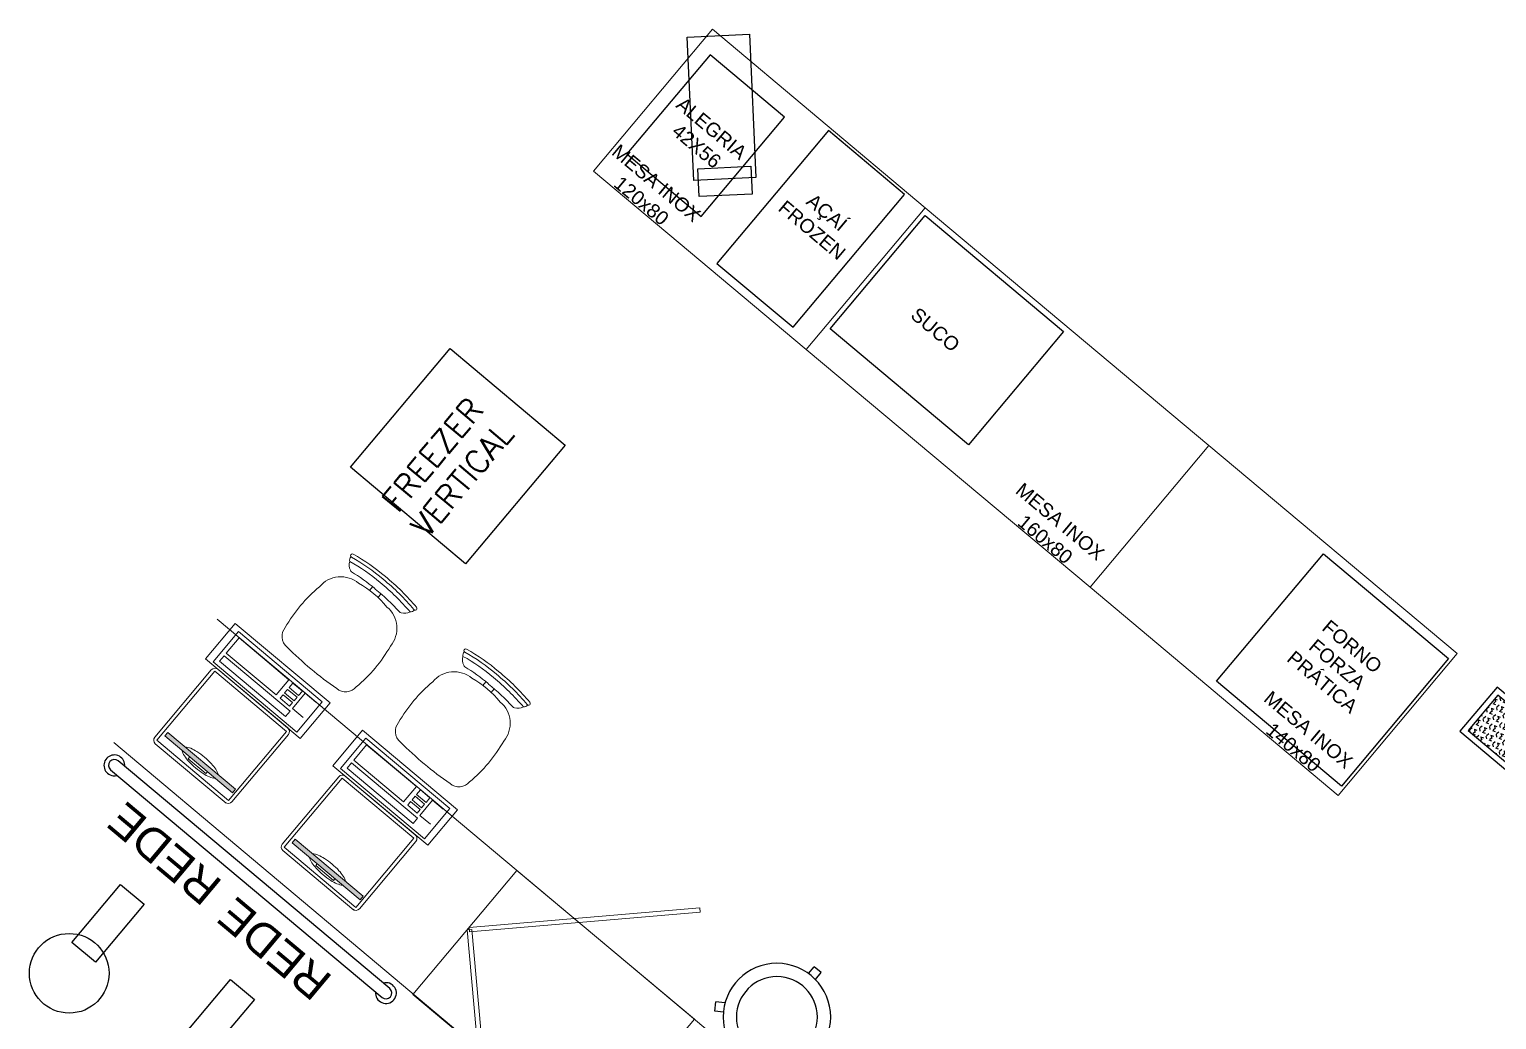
# Model space of a CAD drawing. Header units: metres. Extents: x 822482 to 822767, y 9662202 to 9662512.
# Drawn here: x 822639.89 to 822646.23, y 9662445.95 to 9662450.23 of the extents above; entities that cross this region are included whole.
import ezdxf

# ---------------------------------------------------------------- set-up
doc = ezdxf.new("R2010")
doc.units = ezdxf.units.M
doc.layers.add('_LAYOUT - JK', color=250, linetype='Continuous')
doc.layers.add('ARQ_NE_EQUIPAMENTOS', color=7, linetype='Continuous')
for name, color, linetype, true_color in [('ARQ_NE_COTAS', 7, 'Continuous', 0x000000), ('ARQ_NE_GRELHAS', 7, 'Continuous', 0x0032c7), ('ARQ_NE_TEXTO', 7, 'Continuous', 0x000000)]:
    doc.layers.add(name, color=color, linetype=linetype, true_color=true_color)
doc.layers.add('ARQ_NE_INOX', color=7, linetype='Continuous', lineweight=0, true_color=0x0032c7)
doc.layers.add('ARQ_NE_MOBILIÁRIOS', color=251, linetype='Continuous', lineweight=0)
doc.styles.add('Arial', font='arial.ttf', dxfattribs={"height": 0.6})
doc.styles.add('ROMANS', font='romans', dxfattribs={"height": 0.2})
doc.styles.get("Standard").update_dxf_attribs({"font": 'arial.ttf'})

# ---------------------------------------------------------------- blocks, each defined once
blk = doc.blocks.new('20006_ARQ_1400_3PV$0$CADEIRA')
for p, q in [((-1114.172437751443, -321.1704147977658), (-1114.172440958361, -321.1498470139795)), ((-1114.125248301595, -321.1704504772244), (-1114.125251515223, -321.1498396562267))]:
    blk.add_line(p, q)
blk.add_lwpolyline([(-1114.228847255792, -321.1433141445738, -0.4142135623730951), (-1114.348865964669, -321.0233328563681, -0.0896111827576577), (-1114.348901826145, -320.7933328591638, -0.4142135623730951), (-1114.288911182043, -320.7333235047254, -0.0462596088876747), (-1114.008911185446, -320.7332798472757, -0.4142135623730951), (-1113.948901831008, -320.7932704913786, -0.0896111827576576), (-1113.948865969531, -321.0232704885828, -0.4142135623730951), (-1114.068847257737, -321.1432891974598, -0.0885656933661097)], format="xyb", close=True)
for points in [[(-1113.970190344787, -321.209534629561, 0.2717338992802973), (-1113.978594786131, -321.1909499159587, -0.0533371940502941), (-1114.138110859491, -321.2053604127098, -0.0476950756939342), (-1114.319084860543, -321.191003004989, 0.2717338992802956), (-1114.327483506041, -321.2095903385196)], [(-1113.978594786131, -321.1909499159587, 0.1896094860855204), (-1114.005605701205, -321.1637018174922, 0.221082449425433), (-1114.013710675244, -321.1613791965019, -0.0447624740529923), (-1114.137308843125, -321.1703975166394), (-1114.140377220547, -321.170397995059, -0.0385544797295055), (-1114.283978194438, -321.161421336469, 0.2210824494254382), (-1114.2920824438, -321.1637464847927, 0.1896094860855236), (-1114.319084860543, -321.191003004989)], [(-1114.138592337149, -321.2246203541787, 0.0532778002200563), (-1113.972907508382, -321.2096693532107, -1.041839177709779), (-1113.970063032515, -321.2243971825498, -0.0532497309402663), (-1114.138832238985, -321.2396184356264, -0.0476464754443579), (-1114.327606183584, -321.2244529304866, -1.041839177709779), (-1114.324766300566, -321.2097242148454, 0.047578395912835), (-1114.139076817794, -321.2246204297187)]]:
    blk.add_lwpolyline(points, format="xyb")
blk = doc.blocks.new('20006_ARQ_1400_3PV$0$IC-001')
at = {"color": 0}
for p, q in [((0.1972771088694572, 0.3871580313389131), (0.1972771088694572, 0.425386268303555)), ((0.1972771088694572, 0.425386268303555), (0.2372771088703303, 0.425386268303555)), ((0.2372771088703303, 0.3871580313389131), (0.2372771088703303, 0.425386268303555)), ((0.01070662411802914, 0.05491396501747658), (-0.02197742227144772, 0.03342144386988366)), ((0, 0), (-0.02197742227144772, 0.03342144386988366)), ((0.03099807920079911, 0.02038385531341191), (0, 0)), ((0.4117094655011897, 0.0231953350630647), (0.4427075447019888, 0.00281147974965279)), ((0.4320009205766837, 0.05772544476712937), (0.4646849669734365, 0.03623292361953645)), ((0.4427075447019888, 0.00281147974965279), (0.4646849669734365, 0.03623292361953645))]:
    blk.add_line(p, q, dxfattribs=at)
for radius in [0.2324999999999962, 0.1749999999999985]:
    blk.add_circle((0.2203680179591174, 0.1552737225902092), radius, dxfattribs=at)
blk = doc.blocks.new('PDV LANCHONETE')
at = {"transparency": 33554687}
h = blk.add_hatch(color=256, dxfattribs=at)
h.dxf.hatch_style = 1
h.paths.add_polyline_path([(238.2555389471872, 276.9743936882135), (238.2555389471872, 277.3568859241625), (238.2757881707785, 277.3568859241625), (238.2757881707785, 276.9743936882135)])
for p, q in [((237.7447694445692, 277.320584911584, -9.921950615942507), (237.7447694445692, 277.3809587469769, -9.921950615942507)), ((237.8302990447083, 277.3809587469769, -9.921950615942507), (237.8302990447083, 277.320584911584, -9.921950615942507)), ((237.7447694445692, 277.320584911584, -9.921950615942507), (237.8302990447083, 277.320584911584, -9.921950615942507)), ((237.7447694445692, 277.2519860101421, -9.921950615942507), (237.7447694445692, 277.3054914527348, -9.921950615942507)), ((237.7447694445692, 277.3054914527348, -9.921950615942507), (237.769925209319, 277.3054914527348, -9.921950615942507)), ((237.769925209319, 277.3054914527348, -9.921950615942507), (237.769925209319, 277.2519860101421, -9.921950615942507)), ((237.779987515216, 277.3054914527348, -9.921950615942507), (237.779987515216, 277.2519860101421, -9.921950615942507)), ((237.779987515216, 277.3054914527348, -9.921950615942507), (237.80011212701, 277.3054914527348, -9.921950615942507)), ((237.80011212701, 277.3054914527348, -9.921950615942507), (237.80011212701, 277.2519860101421, -9.921950615942507)), ((237.8101744329143, 277.3054914527348, -9.921950615942507), (237.8101744329143, 277.2519860101421, -9.921950615942507)), ((237.8101744329143, 277.3054914527348, -9.921950615942507), (237.8302990447083, 277.3054914527348, -9.921950615942507)), ((237.8302990447083, 277.3054914527348, -9.921950615942507), (237.8302990447083, 277.2519860101421, -9.921950615942507)), ((237.8453925035538, 277.320584911584, -9.921950615942507), (237.8453925035538, 276.9482795933292, -9.921950615942507)), ((237.8453925035538, 277.320584911584, -9.921950615942507), (237.8755794212521, 277.320584911584, -9.921950615942507)), ((237.8755794212521, 277.320584911584, -9.921950615942507), (237.8755794212521, 276.9482795933292, -9.921950615942507)), ((237.7447694445692, 277.2519860101421, -9.921950615942507), (237.769925209319, 277.2519860101421, -9.921950615942507)), ((237.7447694445692, 276.9482795933292, -9.921950615942507), (237.7447694445692, 277.2293458218702, -9.921950615942507)), ((237.7447694445692, 277.2293458218702, -9.921950615942507), (237.8302990447083, 277.2293458218702, -9.921950615942507)), ((237.779987515216, 277.2519860101421, -9.921950615942507), (237.80011212701, 277.2519860101421, -9.921950615942507)), ((237.8101744329143, 277.2519860101421, -9.921950615942507), (237.8302990447083, 277.2519860101421, -9.921950615942507)), ((237.8302990447083, 277.2293458218702, -9.921950615942507), (237.8302990447083, 276.9482795933292, -9.921950615942507)), ((237.8302990447083, 276.9482795933292, -9.921950615942507), (237.7447694445692, 276.9482795933292, -9.921950615942507)), ((237.8755794212521, 276.9482795933292, -9.921950615942507), (237.8453925035538, 276.9482795933292, -9.921950615942507))]:
    blk.add_line(p, q, dxfattribs=at)
for points in [[(237.7071952109073, 277.4299951557842), (237.7071952109073, 276.8947429747606), (237.9074162585858, 276.8947429747606), (237.9074162585858, 277.4299951557842)], [(237.7246448327752, 276.9281549815315), (237.7246448327752, 277.4010833587746), (237.8957040330534, 277.4010833587746), (237.8957040330534, 276.9281549815315)], [(237.9224162585852, 277.3648690652699), (238.3124162585864, 277.36486906527), (238.3124162585864, 276.9598690652693), (237.9224162585852, 276.9598690652693)], [(238.2555389471872, 276.9743936882135), (238.2555389471872, 277.3568859241625), (238.2757881707785, 277.3568859241625), (238.2757881707785, 276.9743936882135)]]:
    blk.add_lwpolyline(points, close=True, dxfattribs=at)
for points in [[(238.3274162585858, 277.3648690652699), (238.3274162585858, 276.9648690652704, -0.414213562373095), (238.307416258589, 276.9448690652699), (237.9274162585844, 276.9448690652699, -0.414213562373095), (237.9074162585858, 276.9648690652704), (237.9074162585858, 277.3598690652744, -0.4142135623198182), (237.9274162585826, 277.379869065273), (238.307416258589, 277.379869065273, -0.414213562319818), (238.3274162585858, 277.3598690652762)], [(238.2555389471872, 277.2595203758813, 0.0785878611288975), (238.2443622417031, 277.2363504843072, 0.0421401755614559), (238.2380898873871, 277.206685274725, 0.0310446168804816), (238.2355389471832, 277.165639806188, 0.0310446168804331), (238.2380898873871, 277.1245943376509, 0.042140175561374), (238.2443622417031, 277.0949291280688, 0.0785878611287925), (238.2555389471872, 277.0717592364947, 0.2399524851705452)], [(238.2757881707785, 277.0717592364947, 0.0785878611289126), (238.2869648762626, 277.0949291280688, 0.0421401755613748), (238.2932372305713, 277.1245943376509, 0.0310446168804331), (238.2957881707825, 277.165639806188, 0.0310446168804707), (238.2932372305713, 277.206685274725, 0.0421401755614755), (238.2869648762626, 277.2363504843072, 0.0785878611289126), (238.2757881707785, 277.2595203758813, 0.2399524851710427)]]:
    blk.add_lwpolyline(points, format="xyb", dxfattribs=at)
blk.add_lwpolyline([(238.2757881707785, 277.2156398061873), (238.2857881707805, 277.2156398061873), (238.2857881707805, 277.1156398061887), (238.2757881707785, 277.1156398061887)], dxfattribs=at)
blk = doc.blocks.new('FREEZER REFRIGERADO VERTICAL 80X70')
at = {"transparency": 33554687}
blk.add_lwpolyline([(235.2875266815732, 277.6510767301927), (235.9575266815732, 277.6510767301927), (235.9575266815732, 277.0010767301926), (235.2875266815732, 277.0010767301926)], close=True, dxfattribs=at)
blk = doc.blocks.new('GRELHAS')
at = {"layer": 'ARQ_NE_GRELHAS', "transparency": 33554687}
h = blk.add_hatch(dxfattribs=at)
h.set_pattern_fill('HEX', color=256, scale=0.003999999999999995, angle=180, style=0)
h.set_pattern_definition([(320.0090103765367, (631.2316822251305, -127.4565885830671), (0.01413677801328598, 0.01685293765620559), [0.01269999999999999, -0.02539999999999998]), (80.00901037653665, (631.2316822251305, -127.4565885830671), (-0.0216634611453124, 0.003816340059064172), [0.01269999999999999, -0.02539999999999999]), (20.00901037653668, (631.2414122745395, -127.4647504566237), (-0.007526683132026425, 0.02066927771526975), [0.01269999999999998, -0.02539999999999996])])
h.paths.add_polyline_path([(737.6073634782806, -126.6351169543341), (736.4573634760454, -126.6351169543341), (736.4573634769768, -126.8351169517264), (737.6073634801432, -126.835116953589)])
for points in [[(737.6323634758592, -126.6101169576868), (736.4323634803295, -126.6101169539616), (736.4323634793982, -126.8601169576868), (737.6323634767905, -126.8601169576868)], [(737.6073634782806, -126.6351169543341), (736.4573634760454, -126.6351169543341), (736.4573634769768, -126.8351169517264), (737.6073634801432, -126.835116953589)]]:
    blk.add_lwpolyline(points, close=True, dxfattribs=at)
blk = doc.blocks.new('*U346')
at = {"layer": 'ARQ_NE_INOX'}
blk.add_lwpolyline([(1.399994349413108, -0.7999999999999432), (3.042011087472929e-14, -0.8), (0, 0), (1.399994349413078, 5.684341886080801e-14)], close=True, dxfattribs=at)
blk = doc.blocks.new('*U345')
at = {"layer": 'ARQ_NE_INOX'}
blk.add_lwpolyline([(1.20000000000003, -0.7999999999999509), (3.042011087472929e-14, -0.8), (0, 0), (1.2, 4.923064533989501e-14)], close=True, dxfattribs=at)
blk = doc.blocks.new('*U347')
at = {"layer": 'ARQ_NE_INOX'}
blk.add_lwpolyline([(1.60000000000003, -0.7999999999999355), (3.042011087472929e-14, -0.8), (0, 0), (1.6, 6.445662256025983e-14)], close=True, dxfattribs=at)
blk = doc.blocks.new('A$C8f1b9c42')
at = {"layer": '_LAYOUT - JK', "color": 8}
blk.add_lwpolyline([(377.0530993659049, -243.0896524908021), (375.5211273645982, -243.0896524898708, 1), (375.5211150171235, -243.1396184731275), (377.0530993677676, -243.1396184749901)], format="xyb", dxfattribs=at)
for centre, radius, start, end in [((375.5211273655295, -243.1146354833618), 0.04496938775735222, 33.74898758790417, 326.2510123380824), ((377.0530993677676, -243.1146354833618), 0.04496938775725002, 213.7489875879042, 123.7489880467079), ((377.0530993677676, -243.1146354833618), 0.04496938775735222, 123.7489880467079, 146.2510123380825), ((377.0530993677676, -243.1146354833618), 0.02498299319839268, 269.9999999466392, 89.99999994663915)]:
    blk.add_arc(centre, radius, start, end, dxfattribs=at)
at = {"layer": 'ARQ_NE_EQUIPAMENTOS', "transparency": 33554687}
for points in [[(373.6380341155455, -247.1737928744406), (372.9330341145396, -247.1737928735092), (372.9330341145396, -246.45379287377), (373.6380341146141, -246.45379287377)], [(377.0556807536632, -247.1228839829564), (377.0556807536632, -246.5628839815035), (376.6356807528064, -246.5628839824349), (376.6356807528064, -247.1228839848191)]]:
    blk.add_lwpolyline(points, close=True, dxfattribs=at)
for points in [[(376.4534849338233, -246.4504126161337), (376.0234849341214, -246.4504125984386), (376.0234849322587, -247.2004125956446), (376.453484932892, -247.2004125947133), (376.4534849654883, -246.4504126133397)], [(375.8967019058764, -246.5481495913118), (375.8967018974945, -247.1881495900452), (375.1167018972337, -247.1881495891139), (375.1167018944398, -246.5481495885178), (375.8967019021511, -246.5481495978311)]]:
    blk.add_lwpolyline(points, dxfattribs=at)
at = {"layer": 'ARQ_NE_MOBILIÁRIOS', "transparency": 33554687}
for points in [[(375.4140845360234, -243.563503170386), (374.7052563065663, -242.858128381893), (374.7193984426558, -242.8439862448722), (375.4282266721129, -243.5493610361591)], [(374.4274647496641, -243.8843316119164), (374.4274647478014, -243.1842904537916), (375.428240978159, -243.1843570992351), (375.4282123642042, -243.8843626296148)], [(375.4140845360234, -243.5493610370904), (374.705256305635, -244.254735824652), (374.7193984417245, -244.2688779607415), (375.4282266711816, -243.5635031713173)]]:
    blk.add_lwpolyline(points, close=True, dxfattribs=at)
blk.add_lwpolyline([(377.1179883666337, -243.188601275906), (373.1766429841518, -243.184252826497), (373.1766429841518, -243.8842528248206), (377.117988364771, -243.8843580596149)], dxfattribs=at)
at = {"layer": 'ARQ_NE_EQUIPAMENTOS', "transparency": 33554687, "xscale": -1, "rotation": 180.0000000035435}
blk.add_blockref('20006_ARQ_1400_3PV$0$IC-001', (373.9397695185617, -243.9654975952581), dxfattribs=at)
at = {"layer": 'ARQ_NE_EQUIPAMENTOS', "transparency": 33554687, "rotation": 270}
blk.add_blockref('FREEZER REFRIGERADO VERTICAL 80X70', (99.44914345350116, -9.470190547406673), dxfattribs=at)
at = {"layer": 'ARQ_NE_GRELHAS', "linetype": 'Continuous', "transparency": 33554687}
blk.add_blockref('GRELHAS', (-364.939087244682, -120.3537672478706), dxfattribs=at)
at = {"layer": 'ARQ_NE_INOX', "transparency": 33554687, "xscale": -1, "rotation": 180.0000000034145}
for name, p in [('*U346', (372.9179940177128, -247.2138842009008)), ('*U347', (374.3179883658886, -247.2138842046261)), ('*U345', (375.9179883673787, -247.2138842064887))]:
    blk.add_blockref(name, p, dxfattribs=at)
at = {"layer": 'ARQ_NE_MOBILIÁRIOS', "transparency": 33554687}
for name, p, rotation in [('PDV LANCHONETE', (653.2234753808007, -481.6276668328792), 90), ('PDV LANCHONETE', (653.9425361799076, -481.6276668347418), 90), ('20006_ARQ_1400_3PV$0$CADEIRA', (1490.042343039066, 77.22525895759463), 0.02459345419008948), ('20006_ARQ_1400_3PV$0$CADEIRA', (1490.681406676769, 77.22525895759463), 0.02459345419008948)]:
    blk.add_blockref(name, p, dxfattribs=dict(at, rotation=rotation))
at = {"layer": 'ARQ_NE_EQUIPAMENTOS', "transparency": 33554687, "insert": (376.7789712902158, -245.0271889371797), "char_height": 0.1000007616080527, "width": 0.05999999997067701, "attachment_point": 5, "rotation": 270.000000003544, "style": 'ROMANS'}
blk.add_mtext('FREEZER\\PVERTICAL', dxfattribs=at)
at = {"layer": 'ARQ_NE_MOBILIÁRIOS', "transparency": 33554687, "char_height": 0.05999999999999998, "width": 0.5521661783543652, "attachment_point": 5, "rotation": 180.00000000699342, "style": 'Arial'}
for s, insert in [('MESA INOX\\P140x80', (373.1992663694546, -246.4984052749351)), ('MESA INOX\\P160x80', (374.5992607176304, -246.4984052758664)), ('MESA INOX\\P120x80', (376.8768342621624, -246.4984052795917))]:
    blk.add_mtext(s, dxfattribs=dict(at, insert=insert))
at = {"layer": 'ARQ_NE_TEXTO', "transparency": 33554687, "char_height": 0.05999999999999999, "width": 1.110557691593894, "attachment_point": 5, "rotation": 180.00000000341456, "style": 'Arial'}
for s, insert in [('FORNO\\PFORZA \\PPRÁTICA', (373.2855341145769, -246.845526162535)), ('ALEGRIA \\P42X56', (376.8459815969691, -246.8333762958646)), ('SUCO', (375.5456748642027, -246.8376489244401)), ('AÇAÍ\\PFROZEN', (376.230572713539, -246.8749047303572))]:
    blk.add_mtext(s, dxfattribs=dict(at, insert=insert))

msp = doc.modelspace()

# ---------------------------------------------------------------- linework, layer by layer
at = {"layer": 'ARQ_NE_COTAS', "color": 1}
for points in [[(822642.9971735587, 9662450.211929793), (822643.0256208351, 9662449.591923798), (822642.7569084014, 9662449.579594662), (822642.728461117, 9662450.199600657)], [(822643.0036217953, 9662449.640785376), (822643.0091430171, 9662449.520450762), (822642.7797824837, 9662449.509927182), (822642.7742612627, 9662449.6302618)]]:
    msp.add_lwpolyline(points, close=True, dxfattribs=at)
at = {"layer": 'ARQ_NE_COTAS', "color": 4}
for points in [[(822640.1724905837, 9662446.199342225), (822640.070005406, 9662446.285310037), (822640.2801871765, 9662446.535874931), (822640.3826723542, 9662446.449907118)], [(822640.6480545662, 9662445.788184892), (822640.5455693885, 9662445.874152705), (822640.755751159, 9662446.124717599), (822640.8582363367, 9662446.038749786)]]:
    msp.add_lwpolyline(points, close=True, dxfattribs=at)
msp.add_circle((822640.058239525, 9662446.151448965), 0.1722386728412232, dxfattribs=at)

# ---------------------------------------------------------------- block references
at = {"ltscale": 10, "rotation": 140.0090103764572}
msp.add_blockref('A$C8f1b9c42', (822772.889044792, 9662018.469655523), dxfattribs=at)

# ---------------------------------------------------------------- texts
at = {"layer": 'ARQ_NE_COTAS', "color": 0, "char_height": 0.1421248536073241, "attachment_point": 1, "rotation": 140.00901037645724}
for insert in [(822640.6351074374, 9662446.435989581), (822641.1106714199, 9662446.024832249)]:
    msp.add_mtext_dynamic_manual_height_columns('REDE', width=0.05954620534049473, gutter_width=0.7106242680366205, heights=[0], dxfattribs=dict(at, insert=insert))

doc.saveas('drawing.dxf')
